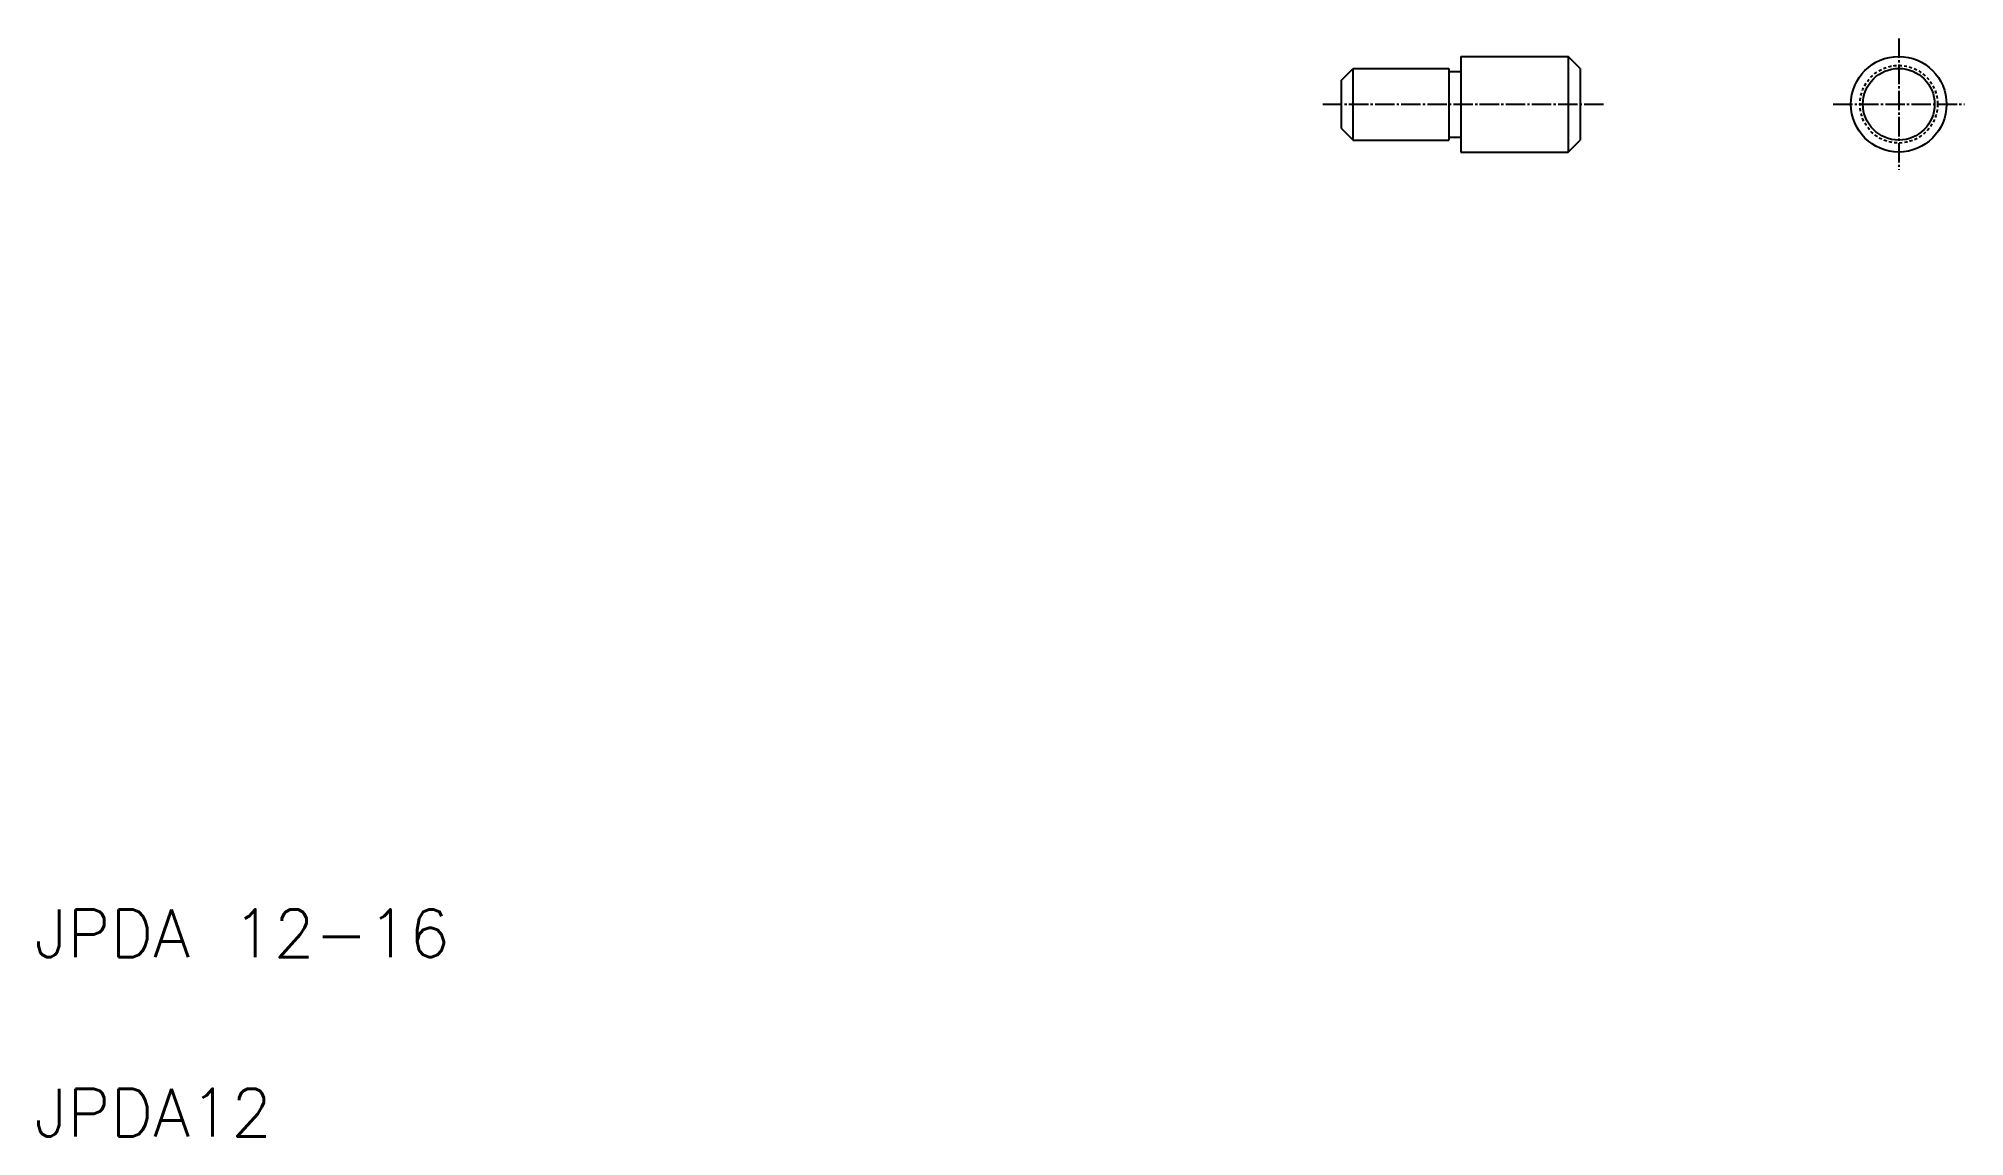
# Model space of a CAD drawing. Extents: x 21 to 343, y 20 to 204.
import ezdxf

# ---------------------------------------------------------------- set-up
doc = ezdxf.new("R2010")
doc.units = 0
doc.header["$LTSCALE"] = 0.25
doc.linetypes.add('CENTER', pattern=[17.5, 13, -1.5, 1.5, -1.5])
doc.linetypes.add('DASHED', pattern=[3.5, 2, -1.5])
doc.layers.get('0').update_dxf_attribs({"linetype": 'CONTINUOUS'})
doc.layers.add('CENTER', color=1, linetype='CENTER')
doc.styles.get("Standard").update_dxf_attribs({"font": 'txt', "height": 6.4, "bigfont": 'BIGFONT'})

msp = doc.modelspace()

# ---------------------------------------------------------------- linework, layer by layer
at = {"linetype": 'CONTINUOUS'}
for p, q in [((258.75, 200.8), (276.75, 200.8)), ((258.75, 200.8), (258.75, 184.8)), ((276.75, 200.8), (276.75, 184.8)), ((278.75, 198.8), (276.75, 200.8)), ((238.75, 196.8), (240.75, 198.8)), ((238.75, 196.8), (238.75, 188.8)), ((240.75, 198.8), (256.75, 198.8)), ((240.75, 186.8), (240.75, 198.8)), ((256.75, 198.8), (256.75, 186.8)), ((256.75, 198.3), (258.75, 198.3)), ((278.75, 198.8), (278.75, 186.8)), ((238.75, 188.8), (240.75, 186.8)), ((256.75, 187.3), (258.75, 187.3)), ((240.75, 186.8), (256.75, 186.8)), ((258.75, 184.8), (276.75, 184.8)), ((276.75, 184.8), (278.75, 186.8))]:
    msp.add_line(p, q, dxfattribs=at)
for p, q in [((258.75, 196.8), (258.75, 196.8)), ((258.75, 192.8), (258.75, 192.8))]:
    msp.add_line(p, q)
for radius in [8, 6]:
    msp.add_circle((332.07, 192.8), radius, dxfattribs=at)
at = {"color": 3, "linetype": 'DASHED'}
msp.add_circle((332.07, 192.8), 6.5, dxfattribs=at)
at = {"layer": 'CENTER', "color": 1, "linetype": 'CENTER'}
for p, q in [((332.07, 203.8), (332.07, 181.8)), ((235.66, 192.8), (282.88, 192.8)), ((321.07, 192.8), (343.07, 192.8))]:
    msp.add_line(p, q, dxfattribs=at)

# ---------------------------------------------------------------- texts
for s, p in [('JPDA 12-16', (20, 50)), ('JPDA12', (20, 20))]:
    msp.add_text(s, height=8).set_placement(p)

doc.saveas('drawing.dxf')
